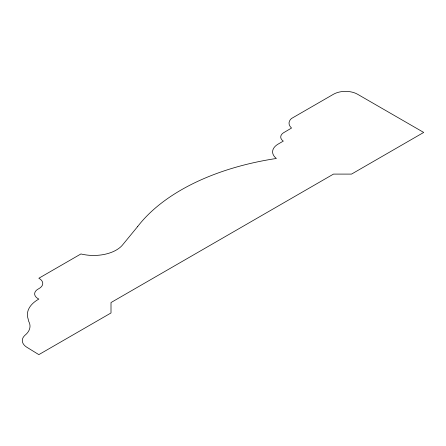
<?xml version="1.0" encoding="UTF-8"?>
<svg xmlns="http://www.w3.org/2000/svg" width="446" height="446" viewBox="0 0 446 446"><rect width="100%" height="100%" fill="white"/><g stroke="black" fill="none" stroke-linecap="round" stroke-linejoin="round"><path stroke-width="0.67" d="M137.574 226.652L122.979 244.425A32.067 18.515 0 0 1 80.938 253.947L38.841 278.248A12.326 7.119 0 0 1 38.841 288.668A11.786 6.801 0 0 0 38.841 299.082A37.486 21.642 0 0 0 28.076 318.734L28.672 321.304A27.178 15.694 0 0 1 24.959 335.275A17.037 9.84 0 0 0 26.465 347.016L38.841 354.631L111.004 312.969L111.004 302.555L333.497 174.096L351.537 174.096L423.7 132.434L357.553 94.245A17.009 9.818 0 0 0 333.497 94.245L291.405 118.547A15.036 8.68 0 0 0 291.55 128.041L283.305 132.902A11.005 6.356 0 0 0 283.299 141.114L277.763 144.314A19.2 11.083 0 0 0 276.369 158.475A209.598 121.011 0 0 0 137.574 226.652"/></g></svg>
